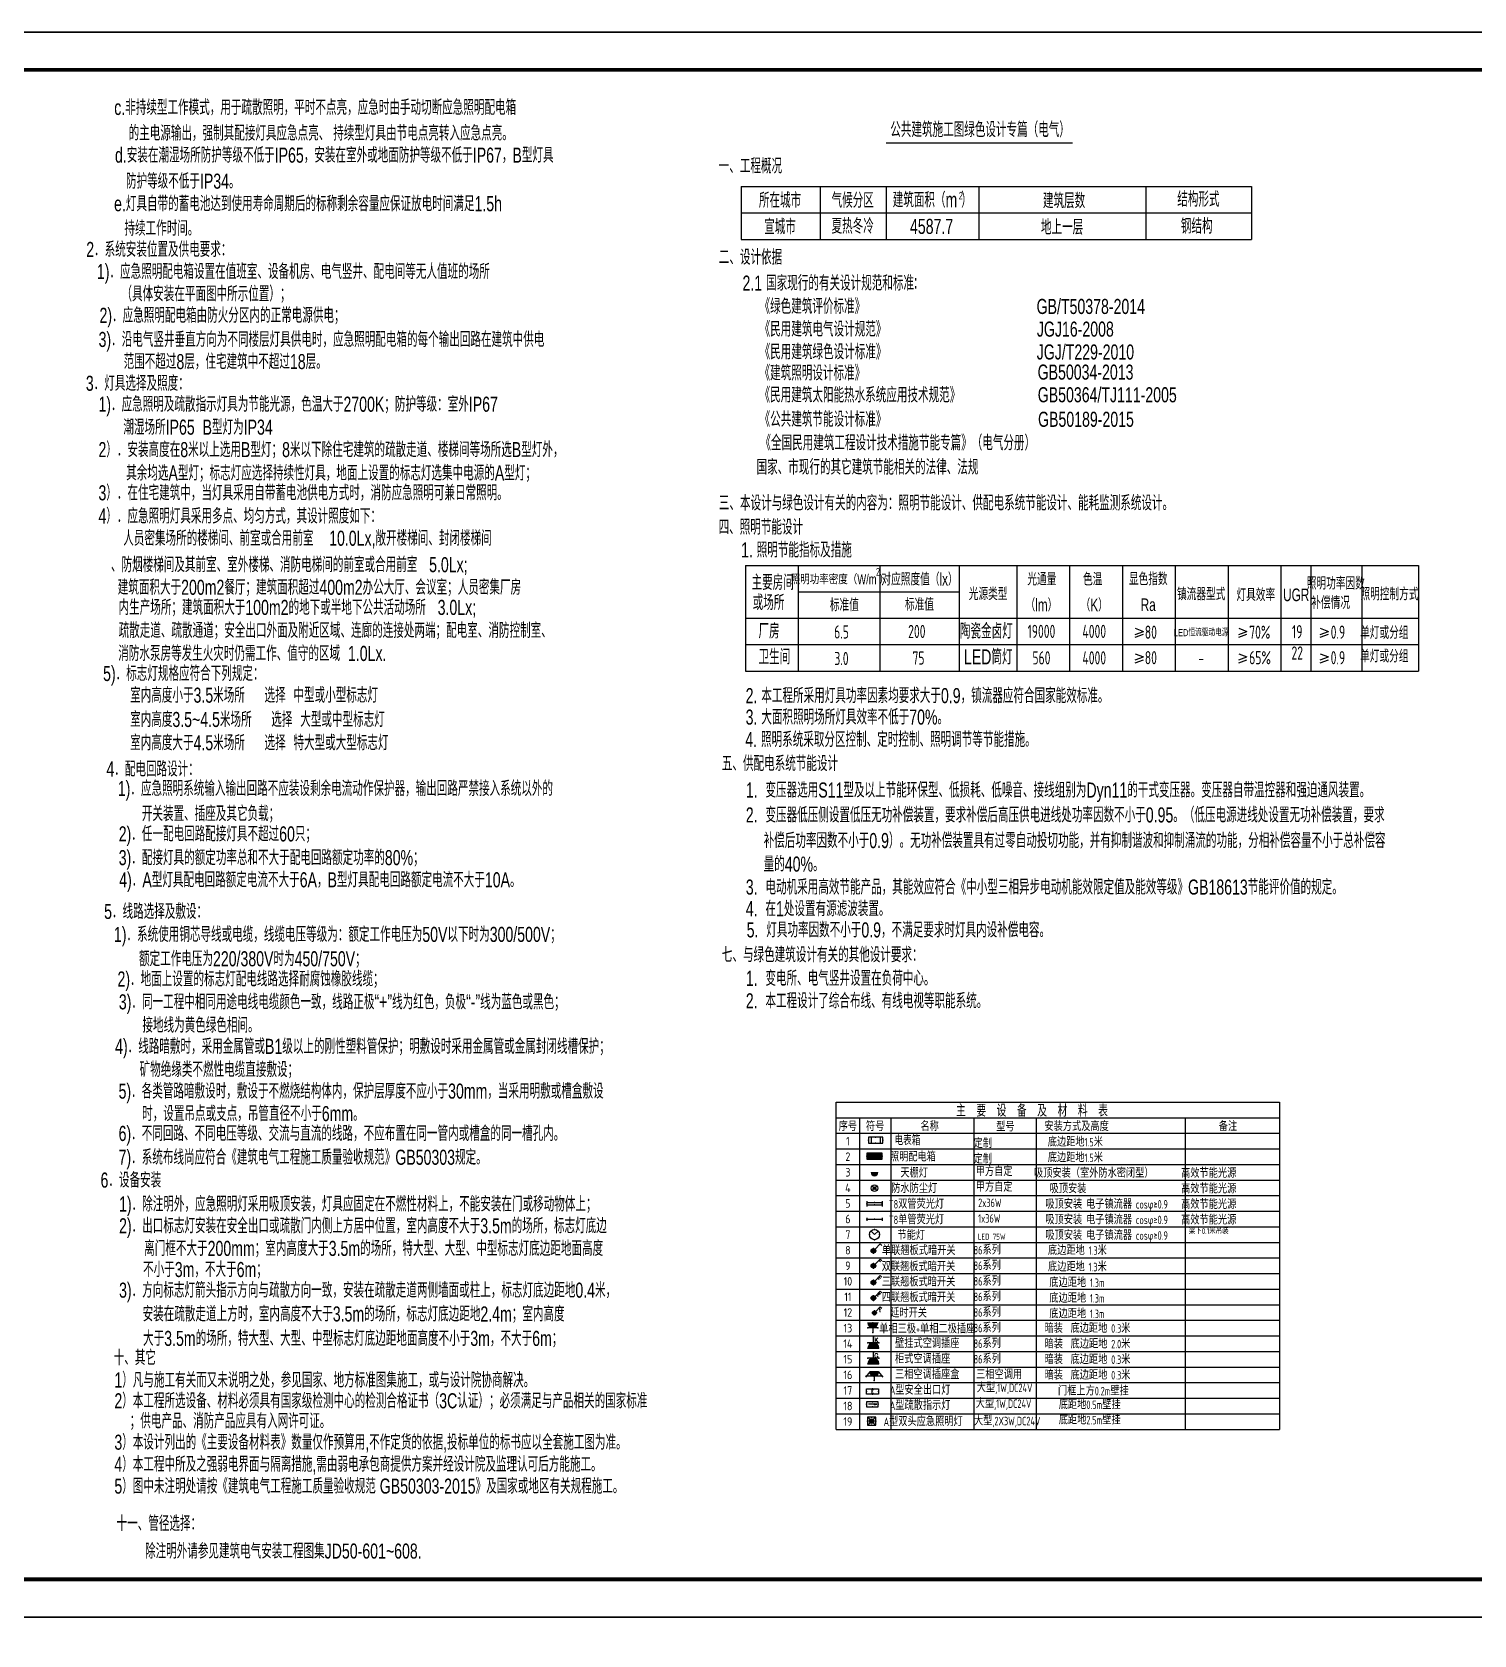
# Model space of a CAD drawing. Extents: x 54907 to 703237, y -798661 to -546661.
# Drawn here: x 115971 to 173291, y -610374 to -546661 of the extents above; entities that cross this region are included whole.
import ezdxf
from ezdxf.enums import TextEntityAlignment as Align

# ---------------------------------------------------------------- set-up
doc = ezdxf.new("R2010")
doc.units = 0
doc.header["$LTSCALE"] = 1000
doc.header["$MEASUREMENT"] = 0
for name, color, linetype in [('dq', 3, 'Continuous'), ('EQUIP-动力', 3, 'Continuous'), ('EQUIP-照明', 3, 'Continuous'), ('EQUIP-箱柜', 3, 'Continuous'), ('GROUND', 2, 'Continuous'), ('HZ', 7, 'Continuous'), ('PUB_TITLE', 4, 'Continuous'), ('SIG_TEXT', 7, 'Continuous'), ('TEL_TEXT', 7, 'Continuous'), ('TEXT', 7, 'Continuous'), ('节能', 3, 'Continuous')]:
    doc.layers.add(name, color=color, linetype=linetype)
doc.layers.add('yichutu', color=7, linetype='Continuous', true_color=0xffffff, plot=False)
doc.styles.add('_TCH_LABEL', font='COMPLEX', dxfattribs={"bigfont": 'GBCBIG'})
doc.styles.add('_TEL_DIM', font='SIMPLEX', dxfattribs={"width": 0.8, "height": 3.5, "bigfont": 'HZTXT'})
doc.styles.add('HZSM', font='fsdb_e.shx', dxfattribs={"width": 0.7, "bigfont": 'hztxt.shx'})
doc.styles.add('HZTXT', font='romans', dxfattribs={"bigfont": 'HZTXT'})
doc.styles.get("Standard").update_dxf_attribs({"font": 'gbenor.shx', "bigfont": 'gbcbig.shx'})
doc.styles.add('TWT_TEXT', font='gbenor.shx', dxfattribs={"bigfont": 'hztxt.shx'})

# ---------------------------------------------------------------- blocks, each defined once
blk = doc.blocks.new('$equip$00001159')
for p, q in [((-1.2, 0.25), (-1.2, -0.25)), ((-1.2, 0), (1.2, 0)), ((1.2, 0.25), (1.2, -0.25))]:
    blk.add_line(p, q)
at = {"const_width": 0.14}
blk.add_lwpolyline([(-1.2, 0), (1.2, 0)], dxfattribs=at)
at = {"layer": 'EQUIP-照明'}
for p in [(-1.2, 0), (0, 0), (1.2, 0)]:
    blk.add_point(p, dxfattribs=at)
at = {"layer": 'EQUIP-照明', "flags": 9}
blk.add_attdef('A', (0, 0), '', height=0.00002, dxfattribs=at)
blk = doc.blocks.new('$equip$00001160')
for p, q in [((-1.2, 0.42), (-1.2, -0.42)), ((-1.2, 0.17), (1.2, 0.17)), ((1.2, 0.42), (1.2, -0.42)), ((-1.2, -0.17), (1.2, -0.17))]:
    blk.add_line(p, q)
at = {"const_width": 0.1}
for points in [[(-1.2, 0.17), (1.2, 0.17)], [(-1.2, -0.17), (1.2, -0.17)]]:
    blk.add_lwpolyline(points, dxfattribs=at)
at = {"layer": 'EQUIP-照明'}
for p in [(-1.2, 0), (0, 0.17), (1.2, 0), (0, -0.17)]:
    blk.add_point(p, dxfattribs=at)
at = {"layer": 'EQUIP-照明', "flags": 9}
blk.add_attdef('A', (0, 0), '', height=0.00002, dxfattribs=at)
blk = doc.blocks.new('$equip$00001149')
for p, q in [((-0.35, 0.35), (0.35, -0.35)), ((0.35, 0.35), (-0.35, -0.35))]:
    blk.add_line(p, q)
for radius in [0.5, 0.2]:
    blk.add_circle((0, 0), radius)
for points in [[(-0.17, 0.1), (0.17, 0.1), (-0.2, 0), (0.2, 0)], [(-0.17, -0.1), (0.17, -0.1), (-0.2, 0), (0.2, 0)], [(-0.1, 0.17), (0.1, 0.17), (-0.17, 0.1), (0.17, 0.1)], [(0, 0.2), (0, 0.2), (-0.1, 0.17), (0.1, 0.17)], [(-0.1, -0.17), (0.1, -0.17), (-0.17, -0.1), (0.17, -0.1)], [(0, -0.2), (0, -0.2), (-0.1, -0.17), (0.1, -0.17)]]:
    blk.add_solid(points)
at = {"flags": 9}
blk.add_attdef('A', (0, 0), '', height=0.00002, dxfattribs=at)
blk = doc.blocks.new('$equip$00001248')
for p, q in [((-0.36, 0.71), (-0.72, 0.28)), ((0.66, 0.36), (-0.66, 0.36)), ((-0.36, 0.75), (-0.36, 0.71)), ((0.36, 0.71), (-0.36, 0.71)), ((0, 0.36), (0, 0)), ((0.36, 0.75), (0.36, 0.71)), ((0.36, 0.71), (0.72, 0.28))]:
    blk.add_line(p, q)
blk.add_arc((0, 0.71), 0.357, 180, 0)
for points in [[(0.31, 0.54), (-0.31, 0.54), (0.36, 0.71), (-0.36, 0.71)], [(0.18, 0.4), (-0.18, 0.4), (0.31, 0.54), (-0.31, 0.54)], [(0, 0.36), (0, 0.36), (0.18, 0.4), (-0.18, 0.4)]]:
    blk.add_solid(points)
at = {"layer": 'EQUIP-照明'}
for p in [(-0.66, 0.36), (0, 0.71), (0, 0), (0.66, 0.36)]:
    blk.add_point(p, dxfattribs=at)
at = {"layer": 'EQUIP-照明', "style": '_TCH_LABEL', "flags": 9}
blk.add_attdef('A', (0, 0), '', height=0.00002, dxfattribs=at)
blk = doc.blocks.new('$equip$00001822')
for p, q in [((0.15, 0.36), (0.62, 0.83)), ((0.62, 0.83), (0.77, 0.69))]:
    blk.add_line(p, q)
blk.add_circle((0, 0.21), 0.208)
for p in [(-0.21, 0.21), (-0.02, 0), (0, 0.42), (0.21, 0.21)]:
    blk.add_point(p)
for points in [[(-0.18, 0.31), (0.18, 0.31), (-0.21, 0.21), (0.21, 0.21)], [(-0.18, 0.1), (0.18, 0.1), (-0.21, 0.21), (0.21, 0.21)], [(-0.1, 0.39), (0.1, 0.39), (-0.18, 0.31), (0.18, 0.31)], [(-0.1, 0.03), (0.1, 0.03), (-0.18, 0.1), (0.18, 0.1)], [(0, 0.42), (0, 0.42), (-0.1, 0.39), (0.1, 0.39)], [(0, 0), (0, 0), (-0.1, 0.03), (0.1, 0.03)]]:
    blk.add_solid(points)
at = {"color": 7, "style": '_TEL_DIM'}
blk.add_attdef('$TEXT$', text='', height=0.4, dxfattribs=at).set_placement((0.58, 0.46), align=Align.MIDDLE_CENTER)
at = {"color": 7, "style": '_TEL_DIM', "flags": 1}
blk.add_attdef('A', text='', height=0.00002, dxfattribs=at).set_placement((0, 0), align=Align.MIDDLE_CENTER)
blk = doc.blocks.new('*X52')
at = {"color": 0}
for p, q in [((-250, 33), (-83, 200)), ((-250, 68), (-118, 200)), ((-250, 104), (-154, 200)), ((-250, 139), (-189, 200)), ((-250, 174), (-224, 200)), ((-247, 0), (-47, 200)), ((-212, 0), (-12, 200)), ((-177, 0), (23, 200)), ((-141, 0), (59, 200)), ((-106, 0), (94, 200)), ((-71, 0), (129, 200)), ((-35, 0), (165, 200)), ((0, 0), (200, 200)), ((35, 0), (235, 200)), ((71, 0), (250, 179)), ((106, 0), (250, 144)), ((141, 0), (250, 109)), ((177, 0), (250, 73)), ((212, 0), (250, 38)), ((247, 0), (250, 3))]:
    blk.add_line(p, q, dxfattribs=at)
blk = doc.blocks.new('$equip$00001421')
for p, q in [((0.75, 0.6), (-0.75, 0.6)), ((-0.75, 0.6), (-0.75, 0)), ((-0.75, 0), (0.75, 0)), ((0.75, 0), (0.75, 0.6))]:
    blk.add_line(p, q)
at = {"const_width": 0.6}
blk.add_lwpolyline([(-0.75, 0.3), (0.75, 0.3)], dxfattribs=at)
for p in [(-0.75, 0.3), (0, 0.6), (0, 0), (0.75, 0.3)]:
    blk.add_point(p)
at = {"xscale": 0.00300000000061118, "yscale": 0.00300000000061118, "zscale": 0.00300000000061118}
blk.add_blockref('*X52', (0, 0), dxfattribs=at)
at = {"style": '_TCH_LABEL', "flags": 9}
blk.add_attdef('A', (0, 0), '', height=0.00002, dxfattribs=at)
blk = doc.blocks.new('$equip$00001237')
for p, q in [((-0.5, 1.05), (-0.5, 1)), ((-0.5, 1), (0.5, 1)), ((0.5, 0.5), (-0.5, 0.5)), ((0, 0.5), (0, 0)), ((0.5, 1.05), (0.5, 1))]:
    blk.add_line(p, q)
blk.add_arc((0, 1), 0.5, 180, 0)
for p in [(-0.5, 0.5), (0, 1), (0, 0), (0.5, 0.5)]:
    blk.add_point(p)
for points in [[(0.43, 0.75), (-0.43, 0.75), (0.5, 1), (-0.5, 1)], [(0.25, 0.57), (-0.25, 0.57), (0.43, 0.75), (-0.43, 0.75)], [(0, 0.5), (0, 0.5), (0.25, 0.57), (-0.25, 0.57)]]:
    blk.add_solid(points)
at = {"flags": 9}
blk.add_attdef('A', (0, 0), '', height=0.00002, dxfattribs=at)
blk = doc.blocks.new('$equip$00001964')
for p, q in [((0.15, 0.36), (0.62, 0.83)), ((0.4, 0.61), (0.54, 0.47)), ((0.51, 0.72), (0.65, 0.58)), ((0.62, 0.83), (0.77, 0.69))]:
    blk.add_line(p, q)
blk.add_circle((0, 0.21), 0.208)
for p in [(-0.21, 0.21), (0, 0.42), (0, 0), (0.21, 0.21)]:
    blk.add_point(p)
for points in [[(-0.18, 0.31), (0.18, 0.31), (-0.21, 0.21), (0.21, 0.21)], [(-0.18, 0.1), (0.18, 0.1), (-0.21, 0.21), (0.21, 0.21)], [(-0.1, 0.39), (0.1, 0.39), (-0.18, 0.31), (0.18, 0.31)], [(-0.1, 0.03), (0.1, 0.03), (-0.18, 0.1), (0.18, 0.1)], [(0, 0.42), (0, 0.42), (-0.1, 0.39), (0.1, 0.39)], [(0, 0), (0, 0), (-0.1, 0.03), (0.1, 0.03)]]:
    blk.add_solid(points)
at = {"layer": 'TEL_TEXT', "style": '_TEL_DIM', "flags": 1}
blk.add_attdef('A', text='', height=0.00002, dxfattribs=at).set_placement((0, 0), align=Align.MIDDLE_CENTER)
blk = doc.blocks.new('$equip$00001963')
for p, q in [((0.15, 0.36), (0.62, 0.83)), ((0.51, 0.72), (0.65, 0.58)), ((0.62, 0.83), (0.77, 0.69))]:
    blk.add_line(p, q)
blk.add_circle((0, 0.21), 0.208)
for p in [(-0.21, 0.21), (0, 0.42), (0, 0), (0.21, 0.21)]:
    blk.add_point(p)
for points in [[(-0.18, 0.31), (0.18, 0.31), (-0.21, 0.21), (0.21, 0.21)], [(-0.18, 0.1), (0.18, 0.1), (-0.21, 0.21), (0.21, 0.21)], [(-0.1, 0.39), (0.1, 0.39), (-0.18, 0.31), (0.18, 0.31)], [(-0.1, 0.03), (0.1, 0.03), (-0.18, 0.1), (0.18, 0.1)], [(0, 0.42), (0, 0.42), (-0.1, 0.39), (0.1, 0.39)], [(0, 0), (0, 0), (-0.1, 0.03), (0.1, 0.03)]]:
    blk.add_solid(points)
at = {"layer": 'TEL_TEXT', "style": '_TEL_DIM', "flags": 1}
blk.add_attdef('A', text='', height=0.00002, dxfattribs=at).set_placement((0, 0), align=Align.MIDDLE_CENTER)
blk = doc.blocks.new('$equip$00001962')
for p, q in [((0.15, 0.36), (0.63, 0.83)), ((0.63, 0.83), (0.77, 0.69))]:
    blk.add_line(p, q)
blk.add_circle((0, 0.21), 0.208)
for p in [(-0.21, 0.21), (0, 0.42), (0, 0), (0.21, 0.21)]:
    blk.add_point(p)
for points in [[(-0.18, 0.31), (0.18, 0.31), (-0.21, 0.21), (0.21, 0.21)], [(-0.18, 0.1), (0.18, 0.1), (-0.21, 0.21), (0.21, 0.21)], [(-0.1, 0.39), (0.1, 0.39), (-0.18, 0.31), (0.18, 0.31)], [(-0.1, 0.03), (0.1, 0.03), (-0.18, 0.1), (0.18, 0.1)], [(0, 0.42), (0, 0.42), (-0.1, 0.39), (0.1, 0.39)], [(0, 0), (0, 0), (-0.1, 0.03), (0.1, 0.03)]]:
    blk.add_solid(points)
at = {"layer": 'TEL_TEXT', "style": '_TEL_DIM', "flags": 1}
blk.add_attdef('A', text='', height=0.00002, dxfattribs=at).set_placement((0, 0), align=Align.MIDDLE_CENTER)
blk = doc.blocks.new('$equip$00001496')
for p, q in [((0.5, 0.56), (-0.5, 0.56)), ((-0.5, 0.06), (0.5, 0.06)), ((-0.5, 0.01), (-0.5, 0.06)), ((0, 0.56), (0, 1.06)), ((0.5, 0.01), (0.5, 0.06))]:
    blk.add_line(p, q)
blk.add_arc((0, 0.06), 0.5, 0, 180)
for p in [(-0.5, 0.56), (0, 1.06), (0, 0.06), (0.5, 0.56)]:
    blk.add_point(p)
for points in [[(0.43, 0.31), (-0.43, 0.31), (0.5, 0.06), (-0.5, 0.06)], [(0.25, 0.49), (-0.25, 0.49), (0.43, 0.31), (-0.43, 0.31)], [(0, 0.56), (0, 0.56), (0.25, 0.49), (-0.25, 0.49)]]:
    blk.add_solid(points)
at = {"style": '_TCH_LABEL', "flags": 8}
blk.add_attdef('$TEXT$', text='', height=0.4, dxfattribs=at).set_placement((0.27, 0.81), align=Align.MIDDLE_CENTER)
at = {"style": '_TCH_LABEL', "flags": 9}
blk.add_attdef('A', (0, 0), '', height=0.00002, dxfattribs=at)
blk = doc.blocks.new('$equip$00001965')
for p, q in [((0.15, 0.36), (0.62, 0.83)), ((0.29, 0.49), (0.43, 0.35)), ((0.4, 0.61), (0.54, 0.47)), ((0.51, 0.72), (0.65, 0.58)), ((0.62, 0.83), (0.77, 0.69))]:
    blk.add_line(p, q)
blk.add_circle((0, 0.21), 0.208)
for p in [(-0.21, 0.21), (0, 0.42), (0, 0), (0.21, 0.21)]:
    blk.add_point(p)
for points in [[(-0.18, 0.31), (0.18, 0.31), (-0.21, 0.21), (0.21, 0.21)], [(-0.18, 0.1), (0.18, 0.1), (-0.21, 0.21), (0.21, 0.21)], [(-0.1, 0.39), (0.1, 0.39), (-0.18, 0.31), (0.18, 0.31)], [(-0.1, 0.03), (0.1, 0.03), (-0.18, 0.1), (0.18, 0.1)], [(0, 0.42), (0, 0.42), (-0.1, 0.39), (0.1, 0.39)], [(0, 0), (0, 0), (-0.1, 0.03), (0.1, 0.03)]]:
    blk.add_solid(points)
at = {"layer": 'TEL_TEXT', "style": '_TEL_DIM', "flags": 1}
blk.add_attdef('A', text='', height=0.00002, dxfattribs=at).set_placement((0, 0), align=Align.MIDDLE_CENTER)
blk = doc.blocks.new('$equip$00002831')
for q in [(-0.35, -0.35), (0.35, -0.35)]:
    blk.add_line((0, 0), q)
at = {"const_width": 0.05}
blk.add_lwpolyline([(0.5, 0, 1), (-0.5, 0, 1), (0.5, 0, -2.700563)], format="xyb", dxfattribs=at)
blk.add_circle((0, 0), 0.5)
for p in [(-0.5, 0), (0, 0.5), (0.5, 0), (0, -0.5)]:
    blk.add_point(p)
at = {"color": 7, "style": '_TEL_DIM', "flags": 1}
for tag in ['A', 'REMARK']:
    blk.add_attdef(tag, text='', height=0.00002, dxfattribs=at).set_placement((0, 0), align=Align.MIDDLE_CENTER)
blk = doc.blocks.new('$equip$00002944')
for p, q in [((-0.75, 0.6), (-0.75, 0)), ((0.75, 0.6), (-0.75, 0.6)), ((-0.75, 0), (0.75, 0)), ((-0.47, 0.6), (-0.47, 0)), ((0.47, 0.6), (0.47, 0)), ((0.75, 0), (0.75, 0.6))]:
    blk.add_line(p, q)
at = {"const_width": 0.05}
blk.add_lwpolyline([(-0.75, 0.6), (-0.75, 0), (0.75, 0), (0.75, 0.6), (-0.75, 0.6), (-0.75, 0)], dxfattribs=at)
for p in [(-0.75, 0.3), (0, 0.6), (0, 0), (0.75, 0.3)]:
    blk.add_point(p)
at = {"color": 7, "style": '_TEL_DIM', "flags": 1}
for tag in ['A', 'REMARK']:
    blk.add_attdef(tag, text='', height=0.00002, dxfattribs=at).set_placement((0, 0), align=Align.MIDDLE_CENTER)
blk = doc.blocks.new('$equip$00002534')
for p, q in [((-0.72, 0.66), (-0.72, 0)), ((0.72, 0.66), (-0.72, 0.66)), ((-0.72, 0), (0.72, 0)), ((0.72, 0), (0.72, 0.66))]:
    blk.add_line(p, q)
at = {"const_width": 0.05}
blk.add_lwpolyline([(-0.72, 0.66), (-0.72, 0), (0.72, 0), (0.72, 0.66), (-0.72, 0.66), (-0.72, 0)], dxfattribs=at)
for p in [(-0.72, 0.33), (0, 0.66), (0, 0), (0.72, 0.33)]:
    blk.add_point(p)
at = {"color": 7, "style": '_TEL_DIM'}
blk.add_attdef('$TEXT$', text='', height=0.4, dxfattribs=at).set_placement((0, 0.33), align=Align.MIDDLE_CENTER)
at = {"color": 7, "style": '_TEL_DIM', "flags": 1}
blk.add_attdef('A', text='', height=0.00002, dxfattribs=at).set_placement((0, 0), align=Align.MIDDLE_CENTER)
blk = doc.blocks.new('$equip$00002541')
blk.add_hatch(color=256).paths.add_polyline_path([(-0.24, 0.37), (-0.53, 0.3), (-0.24, 0.23)])
for p, q in [((-0.72, 0.6), (-0.72, 0)), ((0.72, 0.6), (-0.72, 0.6)), ((-0.72, 0), (0.72, 0)), ((-0.24, 0.37), (-0.53, 0.3)), ((-0.53, 0.3), (-0.24, 0.23)), ((-0.24, 0.37), (-0.24, 0.23)), ((0.72, 0), (0.72, 0.6))]:
    blk.add_line(p, q)
at = {"color": 7}
blk.add_line((-0.48, 0.3), (0.48, 0.3), dxfattribs=at)
at = {"const_width": 0.05}
blk.add_lwpolyline([(-0.72, 0.6), (-0.72, 0), (0.72, 0), (0.72, 0.6), (-0.72, 0.6), (-0.72, 0)], dxfattribs=at)
for p in [(-0.72, 0.3), (0, 0.6), (0, 0), (0.72, 0.3)]:
    blk.add_point(p)
at = {"color": 7, "style": '_TEL_DIM', "flags": 1}
blk.add_attdef('A', text='', height=0.00002, dxfattribs=at).set_placement((0, 0), align=Align.MIDDLE_CENTER)
blk = doc.blocks.new('$equip$00002604')
blk.add_hatch(color=256).paths.add_polyline_path([(0.27, 0.5, 1), (-0.27, 0.5, 1)])
for p, q in [((-0.43, 0.93), (-0.19, 0.69)), ((-0.43, 0.07), (-0.19, 0.31)), ((0.19, 0.69), (0.43, 0.93)), ((0.19, 0.31), (0.43, 0.07))]:
    blk.add_line(p, q)
at = {"const_width": 0.05}
blk.add_lwpolyline([(-0.5, 1), (-0.5, 0), (0.5, 0), (0.5, 1), (-0.5, 1), (-0.5, 0)], dxfattribs=at)
blk.add_lwpolyline([(-0.5, 1), (-0.5, 0), (0.5, 0), (0.5, 1)], close=True)
blk.add_circle((0, 0.5), 0.275)
for p in [(-0.5, 0.5), (0, 1), (0, 0), (0.5, 0.5)]:
    blk.add_point(p)
at = {"color": 7, "style": '_TEL_DIM', "flags": 1}
blk.add_attdef('A', text='', height=0.000025, dxfattribs=at).set_placement((0, 0), align=Align.MIDDLE_CENTER)
blk = doc.blocks.new('yct-1337-420-200550-63000-150-2010.0')
at = {"layer": 'yichutu', "color": 7, "true_color": 0xffffff}
blk.add_lwpolyline([(0, 0), (0, 63000), (200550, 63000), (200550, 0)], close=True, dxfattribs=at)

msp = doc.modelspace()

# ---------------------------------------------------------------- hatches: boundary and pattern name
at = {"layer": 'TEXT'}
h = msp.add_hatch(color=3, dxfattribs=at)
h.paths.add_polyline_path([(149333.6, -591995.2, 1), (149591.7, -591995.2)])
h.paths.add_polyline_path([(149462.6, -591995.2), (149462.6, -591995.2), (149462.6, -591995.2), (149462.6, -591995.2)], flags=9)

# ---------------------------------------------------------------- linework, layer by layer
for p, q in [((144159.2, -552803.6), (160245.6, -552803.6)), ((144159.2, -552803.6), (144159.2, -554903.6)), ((147305.3, -552803.6), (147305.3, -554903.6)), ((149930.3, -552803.6), (149930.3, -554903.6)), ((153605.3, -552803.6), (153605.3, -554903.6)), ((160245.6, -552803.6), (160245.6, -554903.6)), ((160245.6, -552803.6), (160245.6, -554903.6)), ((160245.6, -552803.6), (164445.6, -552803.6)), ((164445.6, -552803.6), (164445.6, -554903.6)), ((144159.2, -553853.6), (160245.6, -553853.6)), ((160245.6, -553853.6), (164445.6, -553853.6)), ((144159.2, -554903.6), (160245.6, -554903.6)), ((160245.6, -554903.6), (164445.6, -554903.6)), ((144331.7, -567859.4), (171090, -567859.4)), ((144331.7, -567859.4), (144331.7, -572059.4)), ((146426.1, -567859.4), (146426.1, -572059.4)), ((149674, -567859.4), (149674, -572059.4)), ((152828.5, -567859.4), (152828.5, -572059.4)), ((155117, -567859.4), (155117, -572059.4)), ((157217, -567859.4), (157217, -572059.4)), ((159317, -567859.4), (159317, -572059.4)), ((161417, -567859.4), (161417, -572059.4)), ((163517, -567859.4), (163517, -572059.4)), ((165617, -567859.4), (165617, -572059.4)), ((166802.8, -567859.4), (166802.8, -572059.4)), ((168836.6, -567859.4), (168836.6, -572059.4)), ((171090, -567859.4), (171090, -572059.4)), ((146426.1, -568909.4), (152828.5, -568909.4)), ((144331.7, -569959.4), (171090, -569959.4)), ((144331.7, -571009.4), (171090, -571009.4)), ((144331.7, -572059.4), (171090, -572059.4))]:
    msp.add_line(p, q)
at = {"layer": 'GROUND'}
msp.add_line((149924.7, -551066.5), (157338.3, -551066.5), dxfattribs=at)
at = {"layer": 'PUB_TITLE'}
for p, q in [((255606.6, -546661.4), (55056.6, -546661.4)), ((55056.6, -609661.4), (255606.6, -609661.4)), ((255606.6, -609661.4), (55056.6, -609661.4))]:
    msp.add_line(p, q, dxfattribs=at)
at = {"layer": 'PUB_TITLE', "const_width": 150}
msp.add_lwpolyline([(58806.6, -608161.4), (254256.6, -608161.4), (254256.6, -548161.4), (58806.6, -548161.4)], close=True, dxfattribs=at)
at = {"layer": 'SIG_TEXT', "color": 85}
for p, q in [((147938.6, -589815.5), (165557.1, -589815.5)), ((148867.5, -589815.5), (148867.5, -602201.8)), ((147938.6, -590434.8), (165557.1, -590434.8)), ((147938.6, -591054.1), (165557.1, -591054.1)), ((147938.6, -591673.4), (165557.1, -591673.4)), ((147938.6, -592292.7), (165557.1, -592292.7)), ((147938.6, -592912.1), (165557.1, -592912.1)), ((147938.6, -593531.4), (165557.1, -593531.4)), ((147938.6, -594150.7), (165557.1, -594150.7)), ((147938.6, -594770), (165557.1, -594770)), ((147938.6, -595389.3), (165557.1, -595389.3)), ((147938.6, -596008.6), (165557.1, -596008.6)), ((147938.6, -596628), (165557.1, -596628)), ((147938.6, -597247.3), (165557.1, -597247.3)), ((147938.6, -597866.6), (165557.1, -597866.6)), ((147938.6, -598485.9), (165557.1, -598485.9)), ((147938.6, -599105.2), (165557.1, -599105.2)), ((147938.6, -599724.5), (165557.1, -599724.5)), ((147938.6, -600343.8), (165557.1, -600343.8)), ((147938.6, -600963.2), (165557.1, -600963.2)), ((147938.6, -601582.5), (165557.1, -601582.5)), ((147938.6, -602201.8), (165557.1, -602201.8))]:
    msp.add_line(p, q, dxfattribs=at)
msp.add_lwpolyline([(147938.6, -602201.8), (147938.6, -589196.2), (165557.1, -589196.2), (165557.1, -602201.8)], dxfattribs=at)
at = {"layer": 'TEXT', "color": 3}
for p, q in [((150106.2, -589815.5), (150106.2, -602201.8)), ((153415.4, -589815.5), (153415.4, -602201.8)), ((155888.6, -589815.5), (155888.6, -602201.8)), ((161816.8, -589815.5), (161816.8, -602201.8)), ((149333.6, -591995.2), (149591.7, -591995.2))]:
    msp.add_line(p, q, dxfattribs=at)
msp.add_arc((149462.6, -591995.2), 129, 180, 0, dxfattribs=at)
at = {"layer": '节能'}
for p, q in [((159824.2, -570360.7), (160151.2, -570483.9)), ((159824.2, -570607.2), (160151.2, -570483.9)), ((159824.2, -570719.3), (160151.2, -570596)), ((163939.4, -570360.7), (164266.5, -570483.9)), ((163939.4, -570607.2), (164266.5, -570483.9)), ((163939.4, -570719.3), (164266.5, -570596)), ((167179, -570360.7), (167506.1, -570483.9)), ((167179, -570607.2), (167506.1, -570483.9)), ((167179, -570719.3), (167506.1, -570596)), ((159824.2, -571374.4), (160151.2, -571497.7)), ((159824.2, -571621), (160151.2, -571497.7)), ((163939.4, -571374.4), (164266.5, -571497.7)), ((163939.4, -571621), (164266.5, -571497.7)), ((167179, -571374.4), (167506.1, -571497.7)), ((167179, -571621), (167506.1, -571497.7)), ((159824.2, -571733), (160151.2, -571609.8)), ((163939.4, -571733), (164266.5, -571609.8)), ((167179, -571733), (167506.1, -571609.8))]:
    msp.add_line(p, q, dxfattribs=at)

# ---------------------------------------------------------------- block references
at = {"layer": 'EQUIP-动力', "color": 1, "xscale": 387.0719999999553, "yscale": 387.0719999999553, "zscale": 387.0719999999553}
msp.add_blockref('$equip$00001237', (149393.5, -598358.4), dxfattribs=at)
at = {"layer": 'EQUIP-动力', "xscale": 483.84, "yscale": 483.84, "zscale": 483.84}
msp.add_blockref('$equip$00001248', (149445.2, -600265.6), dxfattribs=at)
at = {"layer": 'EQUIP-照明'}
for name, p, xscale, yscale, zscale in [('$equip$00001149', (149462.6, -592614.5), 258.0480000000447, 258.0480000000447, 258.0480000000447), ('$equip$00001160', (149462.6, -593233.8), 258.0480000000447, 258.0480000000447, 258.0480000000447), ('$equip$00001159', (149462.6, -593853.2), 258.0480000000447, 258.0480000000447, 258.0480000000447), ('$equip$00001965', (149417.1, -597074, 0), 436.8065116146952, 436.8065116146952, 436.8065116146952)]:
    msp.add_blockref(name, p, dxfattribs=dict(at, xscale=xscale, yscale=yscale, zscale=zscale))
at = {"layer": 'EQUIP-照明', "xscale": 403.2, "yscale": 403.2, "zscale": 403.2, "rotation": 180}
msp.add_blockref('$equip$00002831', (149464, -594461.4, -101083.9), dxfattribs=at)
at = {"layer": 'EQUIP-照明', "color": 1, "xscale": 436.8065116146952, "yscale": 436.8065116146952, "zscale": 436.8065116146952}
for name, p in [('$equip$00001962', (149417.1, -595195.6, 0)), ('$equip$00001963', (149417.1, -595795.3, 0)), ('$equip$00001964', (149417.1, -596454.7, 0))]:
    msp.add_blockref(name, p, dxfattribs=at)
at = {"layer": 'EQUIP-照明', "color": 5}
ref = msp.add_blockref('$equip$00001822', (149458.8, -597650.5), dxfattribs=dict(at, xscale=376.3199999997765, yscale=376.3199999997765, zscale=376.3199999997765))
ref.add_attrib('$TEXT$', 't', dxfattribs={"layer": 'TEL_TEXT', "height": 150.5, "style": '_TEL_DIM'}).set_placement((149678.2, -597458.6), align=Align.MIDDLE_CENTER)
at = {"layer": 'EQUIP-照明', "color": 4, "xscale": 430.0799999997765, "yscale": 430.0799999997765, "zscale": 430.0799999997765}
for p, values in [((149416.4, -598998.8), {'$TEXT$': 'K'}), ((149416.4, -599618.1), {'$TEXT$': 'G'})]:
    msp.add_blockref('$equip$00001496', p, dxfattribs=at).add_auto_attribs(values)
at = {"layer": 'EQUIP-照明', "linetype": 'ByBlock'}
ref = msp.add_blockref('$equip$00002534', (149379.6, -600585.3), dxfattribs=dict(at, xscale=-325.8181818182766, yscale=325.8181818181928, zscale=325.818181818187, rotation=180))
ref.add_attrib('$TEXT$', 'E', dxfattribs={"layer": '0', "color": 7, "height": 130.3, "style": '_TEL_DIM'}).set_placement((149379.6, -600692.8), align=Align.MIDDLE_CENTER)
at = {"layer": 'EQUIP-照明', "linetype": 'ByBlock', "xscale": 325.8181818182766, "yscale": 325.8181818182766, "zscale": 325.8181818182766, "rotation": 180}
for name, p in [('$equip$00002541', (149376.4, -601108.3)), ('$equip$00002604', (149347, -601712.9))]:
    msp.add_blockref(name, p, dxfattribs=at)
at = {"layer": 'EQUIP-箱柜'}
for name, p, xscale, yscale, zscale in [('$equip$00002944', (149505, -590821, -101083.9), 384, 384, 384), ('$equip$00001421', (149458.2, -591464.2), 402.5548799997568, 402.5548799997568, 402.5548799997568)]:
    msp.add_blockref(name, p, dxfattribs=dict(at, xscale=xscale, yscale=yscale, zscale=zscale))
at = {"layer": 'yichutu'}
for p in [(55056.6, -609661.4), (55056.6, -672661.4)]:
    msp.add_blockref('yct-1337-420-200550-63000-150-2010.0', p, dxfattribs=at)

# ---------------------------------------------------------------- texts
at = {"layer": 'dq', "style": 'HZTXT', "width": 0.7}
msp.add_text('电表箱', height=361.18, dxfattribs=at).set_placement((150258.3, -590905.4, -101083.9))
at = {"layer": 'HZ', "color": 1, "linetype": 'ByBlock', "style": 'HZSM', "width": 0.7}
for s, height, p in [('c.非持续型工作模式，用于疏散照明，平时不点亮，应急时由手动切断应急照明配电箱', 600, (119238.4, -549957.4)), ('的主电源输出，强制其配接灯具应急点亮、 持续型灯具由节电点亮转入应急点亮。 ', 600, (119808.8, -550977.9)), ('公共建筑施工图绿色设计专篇（电气）', 600, (150089.1, -550839.3)), ('d.安装在潮湿场所防护等级不低于IP65，安装在室外或地面防护等级不低于IP67，B型灯具', 600, (119268.4, -551853.1)), ('一、工程概况', 600, (143266.8, -552283.6)), ('防护等级不低于IP34。', 600, (119705.3, -552888.4)), ('2', 300, (152811.2, -553315.8)), ('e.灯具自带的蓄电池达到使用寿命周期后的标称剩余容量应保证放电时间满足1.5h', 600, (119231.6, -553783.3)), ('持续工作时间。', 600, (119643, -554761.3)), ('2．系统安装位置及供电要求：', 600, (118124.8, -555601.3)), ('二、设计依据', 600, (143272.6, -555911.4)), ('1)．应急照明配电箱设置在值班室、设备机房、电气竖井、配电间等无人值班的场所', 600, (118550.3, -556479.6)), ('（具体安装在平面图中所示位置）；', 600, (119525.6, -557367.9)), ('2.1 国家现行的有关设计规范和标准∶', 600, (144214.3, -556939.4)), ('《绿色建筑评价标准》', 600, (144891.4, -557864)), ('GB/T50378-2014', 600, (155905.2, -557868)), ('2)．应急照明配电箱由防火分区内的正常电源供电；', 600, (118653.2, -558220.6)), ('《民用建筑电气设计规范》', 600, (144893.6, -558769)), ('3)．沿电气竖井垂直方向为不同楼层灯具供电时，应急照明配电箱的每个输出回路在建筑中供电', 600, (118616.3, -559179.2)), ('JGJ16-2008', 600, (155914.8, -558769)), ('范围不超过8层，住宅建筑中不超过18层。', 600, (119611, -560059.6)), ('《民用建筑绿色设计标准》', 600, (144895.9, -559673.9)), ('JGJ/T229-2010', 600, (155909.7, -559677.9)), ('《建筑照明设计标准》', 600, (144891.4, -560512.8)), ('GB50034-2013', 600, (155946.4, -560477.7)), ('3．灯具选择及照度：', 600, (118109.9, -560922.1)), ('1)．应急照明及疏散指示灯具为节能光源，色温大于2700K；防护等级：室外IP67 ', 600, (118611.5, -561753.9)), ('《民用建筑太阳能热水系统应用技术规范》', 600, (144891.4, -561387.2)), ('GB50364/TJ111-2005', 600, (155950.9, -561378.4)), ('《公共建筑节能设计标准》', 600, (144893.6, -562353.3)), ('GB50189-2015', 600, (155962.8, -562353.3)), ('潮湿场所IP65  B型灯为IP34 ', 600, (119601.6, -562665.7)), ('2）．安装高度在8米以上选用B型灯；8米以下除住宅建筑的疏散走道、楼梯间等场所选B型灯外，', 600, (118611.5, -563558.5)), ('《全国民用建筑工程设计技术措施节能专篇》（电气分册）', 600, (144926.6, -563288.1)), ('其余均选A型灯；标志灯应选择持续性灯具，地面上设置的标志灯选集中电源的A型灯；', 600, (119713.3, -564487)), ('   国家、市现行的其它建筑节能相关的法律、法规', 600, (144304.9, -564255.2)), ('3）．在住宅建筑中，当灯具采用自带蓄电池供电方式时，消防应急照明可兼日常照明。', 600, (118611.5, -565274.8)), ('三、本设计与绿色设计有关的内容为：照明节能设计、供配电系统节能设计、能耗监测系统设计。', 600, (143272.6, -565679.4)), ('4）．应急照明灯具采用多点、均匀方式，其设计照度如下：', 600, (118611.5, -566197.5)), ('四、照明节能设计', 600, (143262.8, -566638.4)), ('人员密集场所的楼梯间、前室或合用前室    10.0Lx,敞开楼梯间、封闭楼梯间', 600, (119597.3, -567081.5)), ('1. 照明节能指标及措施', 600, (144155.3, -567546.7)), ('、防烟楼梯间及其前室、室外楼梯、消防电梯间的前室或合用前室   5.0Lx;', 600, (119107.6, -568131.8)), ('建筑面积大于200m2餐厅；建筑面积超过400m2办公大厅、会议室；人员密集厂房', 600, (119377.5, -569030.9)), ('内生产场所；建筑面积大于100m2的地下或半地下公共活动场所   3.0Lx;', 600, (119410.1, -569830.8)), ('疏散走道、疏散通道；安全出口外面及附近区域、连廊的连接处两端；配电室、消防控制室、', 600, (119411.7, -570746.3)), ('厂房', 600, (144851.2, -570768.7)), ('陶瓷金卤灯', 600, (152855.8, -570772.9)), ('消防水泵房等发生火灾时仍需工作、值守的区域  1.0Lx.', 600, (119397.5, -571660.7)), ('卫生间', 600, (144851.2, -571797.2)), ('LED筒灯', 600, (153017.5, -571798.2)), ('5)．标志灯规格应符合下列规定：', 600, (118795.4, -572457.1)), ('室内高度小于3.5米场所     选择  中型或小型标志灯', 600, (119870.3, -573319.4)), ('2. 本工程所采用灯具功率因素均要求大于0.9，镇流器应符合国家能效标准。', 600, (144338.5, -573337.1)), ('室内高度3.5~4.5米场所     选择  大型或中型标志灯', 600, (119870.3, -574284.6)), ('3. 大面积照明场所灯具效率不低于70%。', 600, (144338.5, -574189.7)), ('室内高度大于4.5米场所     选择  特大型或大型标志灯', 600, (119870.3, -575209.8)), ('4. 照明系统采取分区控制、定时控制、照明调节等节能措施。', 600, (144325.4, -575081.2)), ('4．配电回路设计：', 600, (118927.6, -576253.7)), ('五、供配电系统节能设计', 600, (143392.8, -576036)), ('1)．应急照明系统输入输出回路不应装设剩余电流动作保护器，输出回路严禁接入系统以外的', 600, (119380.7, -577029.1)), ('1.  变压器选用S11型及以上节能环保型、低损耗、低噪音、接线组别为Dyn11的干式变压器。变压器自带温控器和强迫通风装置。', 600, (144345.4, -577090.4)), ('开关装置、插座及其它负载；', 600, (120336.8, -578027.6)), ('2.  变压器低压侧设置低压无功补偿装置，要求补偿后高压供电进线处功率因数不小于0.95。（低压电源进线处设置无功补偿装置，要求', 600, (144345.4, -578080)), ('2)．任一配电回路配接灯具不超过60只；', 600, (119415.9, -578833.6)), ('补偿后功率因数不小于0.9）。无功补偿装置具有过零自动投切功能，并有抑制谐波和抑制涌流的功能，分相补偿容量不小于总补偿容', 600, (145054.7, -579098)), ('3)．配接灯具的额定功率总和不大于配电回路额定功率的80%%%；', 600, (119415.9, -579777)), ('量的40%。', 600, (145054.7, -580033.5)), ('4)．A型灯具配电回路额定电流不大于6A，B型灯具配电回路额定电流不大于10A。', 600, (119437, -580657.8)), ('3.  电动机采用高效节能产品，其能效应符合《中小型三相异步电动机能效限定值及能效等级》GB18613节能评价值的规定。', 600, (144345.4, -580947)), ('5．线路选择及敷设：', 600, (118836.4, -581915)), ('4.  在1处设置有源滤波装置。', 600, (144345.4, -581805.4)), ('1)．系统使用铜芯导线或电缆，线缆电压等级为：额定工作电压为50V以下时为300/500V；', 600, (119226.4, -582828.2)), ('5.  灯具功率因数不小于0.9，不满足要求时灯具内设补偿电容。', 600, (144379, -582650)), ('额定工作电压为220/380V时为450/750V；', 600, (120224.1, -583796.7)), ('七、与绿色建筑设计有关的其他设计要求：', 600, (143392.8, -583636.7)), ('2)．地面上设置的标志灯配电线路选择耐腐蚀橡胶线缆；', 600, (119368.3, -584599.9)), ('1.  变电所、电气竖井设置在负荷中心。', 600, (144345.4, -584572.9)), ('3)．同一工程中相同用途电线电缆颜色一致，线路正极“+”线为红色，负极“-”线为蓝色或黑色；', 600, (119421.7, -585510.1)), ('2.  本工程设计了综合布线、有线电视等职能系统。', 600, (144345.4, -585469.6)), ('接地线为黄色绿色相间。', 600, (120358.4, -586436.2)), ('4)．线路暗敷时，采用金属管或B1级以上的刚性塑料管保护；明敷设时采用金属管或金属封闭线槽保护；', 600, (119272.1, -587279)), ('矿物绝缘类不燃性电缆直接敷设；', 600, (120246.7, -588200)), ('5)．各类管路暗敷设时，敷设于不燃烧结构体内，保护层厚度不应小于30mm，当采用明敷或槽盒敷设', 600, (119411.1, -589056.5)), ('时，设置吊点或支点，吊管直径不小于6mm。', 600, (120349, -589951.6)), ('6)．不同回路、不同电压等级、交流与直流的线路，不应布置在同一管内或槽盒的同一槽孔内。', 600, (119412.1, -590740.3)), ('7)．系统布线尚应符合《建筑电气工程施工质量验收规范》GB50303规定。', 600, (119412.1, -591686)), ('6．设备安装', 600, (118693.6, -592592.8)), ('1)．除注明外，应急照明灯采用吸顶安装，灯具应固定在不燃性材料上，不能安装在门或移动物体上；', 600, (119430.4, -593544.8)), ('2)．出口标志灯安装在安全出口或疏散门内侧上方居中位置，室内高度不大于3.5m的场所，标志灯底边', 600, (119430.4, -594410.9)), ('离门框不大于200mm；室内高度大于3.5m的场所，特大型、大型、中型标志灯底边距地面高度', 600, (120431, -595309.6)), ('不小于3m，不大于6m；', 600, (120385.1, -596149.5)), ('3)．方向标志灯箭头指示方向与疏散方向一致，安装在疏散走道两侧墙面或柱上，标志灯底边距地0.4米，', 600, (119430.4, -596969)), ('安装在疏散走道上方时，室内高度不大于3.5m的场所，标志灯底边距地2.4m；室内高度', 600, (120365.4, -597915.1)), ('大于3.5m的场所，特大型、大型、中型标志灯底边距地面高度不小于3m，不大于6m；', 600, (120385.1, -598886.6)), ('十、其它', 600, (119219.7, -599653.3)), ('1）凡与施工有关而又未说明之处，参见国家、地方标准图集施工，或与设计院协商解决。', 600, (119243.9, -600541.9)), ('2）本工程所选设备、材料必须具有国家级检测中心的检测合格证书（3C认证）；必须满足与产品相关的国家标准', 600, (119243.9, -601367.5)), ('；供电产品、消防产品应具有入网许可证。', 600, (119853.7, -602168.1)), ('3）本设计列出的《主要设备材料表》数量仅作预算用,不作定货的依据,投标单位的标书应以全套施工图为准。', 600, (119243.9, -603013.2)), ('4）本工程中所及之强弱电界面与隔离措施,需由弱电承包商提供方案并经设计院及监理认可后方能施工。', 600, (119243.9, -603889.5)), ('5）图中未注明处请按《建筑电气工程施工质量验收规范 GB50303-2015》及国家或地区有关规程施工。', 600, (119243.9, -604757)), ('十一、管径选择：', 600, (119331.4, -606244.2)), ('除注明外请参见建筑电气安装工程图集JD50-601~608.', 600, (120462.5, -607340.1))]:
    msp.add_text(s, height=height, dxfattribs=at).set_placement(p)
for s, height, p in [('所在城市', 600, (145706.2, -553349.1)), ('气候分区', 600, (148594.1, -553349.1)), ('建筑面积（m ）', 600, (151756.9, -553332.8)), ('建筑层数', 600, (156997.1, -553366.4)), ('结构形式', 600, (162336.9, -553307.4)), ('宣城市', 600, (145706.2, -554402.1)), ('夏热冬冷', 600, (148594.1, -554376.7)), ('4587.7', 600, (151731.1, -554385.5)), ('地上一层', 600, (156917.7, -554414.8)), ('钢结构', 600, (162269.8, -554377.8)), ('主要房间', 600, (145415.6, -568539.9)), ('照明功率密度（W/m ）', 400, (148078.1, -568411.3)), ('对应照度值（lx）', 500, (151251.1, -568411.3)), ('光通量', 500, (156113.1, -568409)), ('色温', 500, (158135.3, -568409)), ('显色指数', 500, (160343.3, -568399.3)), ('照明功率因数', 500, (167799.6, -568572.7)), ('光源类型', 500, (153978.1, -568993.2)), ('镇流器型式', 500, (162447.1, -568999.8)), ('灯具效率', 500, (164618.4, -569031)), ('UGR', 500, (166224.6, -569031)), ('照明控制方式', 500, (169933.1, -568999.8)), ('或场所', 600, (145247.5, -569337.7)), ('标准值', 500, (148263.4, -569434)), ('标准值', 500, (151247.6, -569414.6)), ('（lm）', 500, (156097.6, -569434)), ('（K）', 500, (158197.6, -569434)), ('Ra', 500, (160343.3, -569424.3)), ('补偿情况', 500, (167595.1, -569344.5)), ('LED恒流驱动电源', 280, (162445.2, -570534)), ('单灯或分组', 500, (169728, -570534)), ('单灯或分组', 500, (169728, -571468))]:
    msp.add_text(s, height=height, dxfattribs=at).set_placement(p, align=Align.MIDDLE_CENTER)
at = {"layer": 'TEXT', "color": 3, "style": 'TWT_TEXT', "width": 0.8}
for s, height, p in [('主  要  设  备  及  材  料  表', 483.84, (155722.1, -589505.8)), ('序号', 338.69, (148403.1, -590125.1)), ('符号', 338.69, (149486.9, -590125.1)), ('名称', 338.69, (151654.5, -590125.1)), ('型号', 338.69, (154665.1, -590140)), ('安装方式及高度', 338.69, (157497.8, -590125.1)), ('备注', 338.69, (163512.8, -590125.1)), ('定制', 338.69, (153770.5, -590802.9)), ('底边距地1.5米', 338.69, (157444.5, -590745.6)), ('照明配电箱', 338.69, (150988.5, -591335.3)), ('定制', 338.69, (153770.5, -591422.2)), ('底边距地1.5米', 338.69, (157444.5, -591365)), ('天棚灯', 338.69, (151039.3, -591973.6)), ('吸顶安装（室外防水密闭型）', 338.688, (158177.9, -591981.6)), ('高效节能光源', 338.69, (162746.9, -591984.3)), ('防水防尘灯', 338.69, (151039.3, -592592.9)), ('吸顶安装', 338.69, (157154.1, -592600.9)), ('高效节能光源', 338.69, (162746.9, -592603.6)), ('T8双管荧光灯', 338.69, (151132.8, -593212.3)), ('吸顶安装 电子镇流器 cosφ≥0.9', 338.688, (158689.1, -593262.8)), ('高效节能光源', 338.69, (162746.9, -593222.9)), ('T8单管荧光灯', 338.69, (151132.8, -593831.6)), ('吸顶安装 电子镇流器 cosφ≥0.9', 338.688, (158689.1, -593882.1)), ('高效节能光源', 338.69, (162746.9, -593842.2)), ('节能灯', 338.69, (150921.9, -594450.9)), ('吸顶安装 电子镇流器 cosφ≥0.9', 338.688, (158689.1, -594501.4)), ('梁下0.1米吊装', 237.08, (162746.9, -594286.4)), ('单联翘板式暗开关', 338.69, (151218.8, -595056.7)), ('86系列', 338.69, (153943.3, -595038.1)), ('底边距地 1.3米', 338.69, (157526.4, -595052)), ('双联翘板式暗开关', 338.69, (151209.5, -595700)), ('86系列', 338.69, (153943.3, -595657.4)), ('底边距地 1.3米', 338.69, (157526.4, -595707.2)), ('三联翘板式暗开关', 338.69, (151212, -596304.9)), ('86系列', 338.69, (153943.3, -596276.8)), ('底边距地 1.3m', 338.69, (157510.2, -596331.3)), ('四联翘板式暗开关', 338.69, (151212, -596924.2)), ('86系列', 338.69, (153943.3, -596896.1)), ('底边距地 1.3m', 338.69, (157510.2, -596950.6)), ('延时开关', 338.69, (150815.4, -597543.5)), ('86系列', 338.69, (153943.3, -597515.4)), ('底边距地 1.3m', 338.69, (157510.2, -597570)), ('单相三极+单相二极插座', 338.688, (151559.5, -598169.7)), ('86系列', 338.69, (153943.3, -598134.7)), ('暗装  底边距地 0.3米', 338.688, (157927.7, -598150.3)), ('86系列', 338.69, (153943.3, -598754)), ('暗装  底边距地 2.0米', 338.688, (157927.7, -598769.6)), ('86系列', 338.69, (153943.3, -599373.3)), ('暗装  底边距地 0.3米', 338.688, (157927.7, -599388.9)), ('暗装  底边距地 0.3米', 338.688, (157927.7, -600008.2)), ('A型安全出口灯', 338.69, (151277, -600604.8)), ('A型疏散指示灯', 338.69, (151277, -601214.4)), ('A型双头应急照明灯', 338.69, (151396.1, -601857.9))]:
    msp.add_text(s, height=height, dxfattribs=at).set_placement(p, align=Align.MIDDLE)
at = {"layer": 'TEXT', "color": 3, "style": 'TWT_TEXT'}
for s, height, p in [('1', 338.7, (148403.1, -590744.5)), ('2', 338.7, (148403.1, -591363.8)), ('3', 338.7, (148403.1, -591983.1)), ('4', 338.7, (148403.1, -592602.4)), ('5', 338.7, (148403.1, -593221.7)), ('6', 338.7, (148403.1, -593841)), ('7', 338.7, (148403.1, -594460.4)), ('8', 338.7, (148403.1, -595079.7)), ('9', 338.7, (148403.1, -595699)), ('10', 338.69, (148403.1, -596318.3)), ('11', 338.69, (148403.1, -596937.6)), ('12', 338.69, (148403.1, -597556.9)), ('13', 338.69, (148403.1, -598176.2)), ('14', 338.69, (148403.1, -598795.6)), ('15', 338.69, (148403.1, -599414.9)), ('16', 338.69, (148403.1, -600034.2)), ('17', 338.69, (148403.1, -600653.5)), ('18', 338.69, (148403.1, -601272.8)), ('19', 338.69, (148403.1, -601892.1))]:
    msp.add_text(s, height=height, dxfattribs=at).set_placement(p, align=Align.MIDDLE)
at = {"layer": 'TEXT', "color": 3, "style": 'TWT_TEXT', "width": 0.8}
for s, height, p in [('甲方自定', 338.69, (153485.6, -592130.4)), ('甲方自定', 338.69, (153485.6, -592749.7)), ('2x36W', 338.69, (153581.5, -593367.3)), ('1x36W', 338.69, (153581.5, -593986.6)), ('LED 75W', 237.08, (153567.6, -594658.8, -65704.5)), ('壁挂式空调插座', 338.69, (150278.3, -598961)), ('柜式空调插座', 338.69, (150278.3, -599580.3)), ('三相空调插座盒', 338.69, (150278.3, -600199.6)), ('三相空调用', 338.69, (153500.2, -600199.6))]:
    msp.add_text(s, height=height, dxfattribs=at).set_placement(p)
for s, height, p in [('大型,1W,DC24V', 338.688, (154634.3, -600553.7)), ('大型,1W,DC24V', 338.688, (154592.3, -601181.4)), ('底距地0.5m壁挂', 338.69, (158016.2, -601226.2)), ('大型,2X3W,DC24V', 338.688, (154735.3, -601871.6)), ('底距地2.5m壁挂', 338.69, (158016.2, -601834.1))]:
    msp.add_text(s, height=height, dxfattribs=at).set_placement(p, align=Align.MIDDLE_CENTER)
msp.add_text('门框上方0.2m壁挂', height=338.69, dxfattribs=at).set_placement((158162.4, -600511.1), align=Align.TOP_CENTER)
at = {"layer": 'TEXT', "color": 3, "flags": 9}
msp.add_attdef('A', (149462.6, -591995.2), '半嵌式吸顶灯', height=0.00516, dxfattribs=at)
at = {"layer": '节能', "width": 0.75}
for s, height, p in [('2', 315, (149513.9, -568274.5)), ('200', 525, (150799.3, -570749.4)), ('80', 525, (160206.3, -570778.4)), ('70%', 525, (164355.9, -570778.4)), ('0.9', 525, (167595.5, -570778.4)), ('75', 525, (150970.5, -571805.7)), ('80', 525, (160206.3, -571792.2)), ('65%', 525, (164355.9, -571792.2)), ('0.9', 525, (167595.5, -571792.2))]:
    msp.add_text(s, height=height, dxfattribs=at).set_placement(p)
for s, p in [('19000', (156097.6, -570484)), ('4000', (158197.6, -570484)), ('19', (166265.9, -570496.2)), ('4000', (158197.6, -571536.1)), ('22', (166265.9, -571342.1)), ('-', (162445.2, -571547.8))]:
    msp.add_text(s, height=525, dxfattribs=at).set_placement(p, align=Align.MIDDLE_CENTER)
at = {"layer": '节能', "color": 7, "width": 0.75}
for s, p in [('6.5', (147856.6, -570767.4)), ('3.0', (147866.1, -571823.7))]:
    msp.add_text(s, height=525, dxfattribs=at).set_placement(p)
msp.add_text('560', height=525, dxfattribs=at).set_placement((156097.6, -571535.6), align=Align.MIDDLE_CENTER)

doc.saveas('drawing.dxf')
